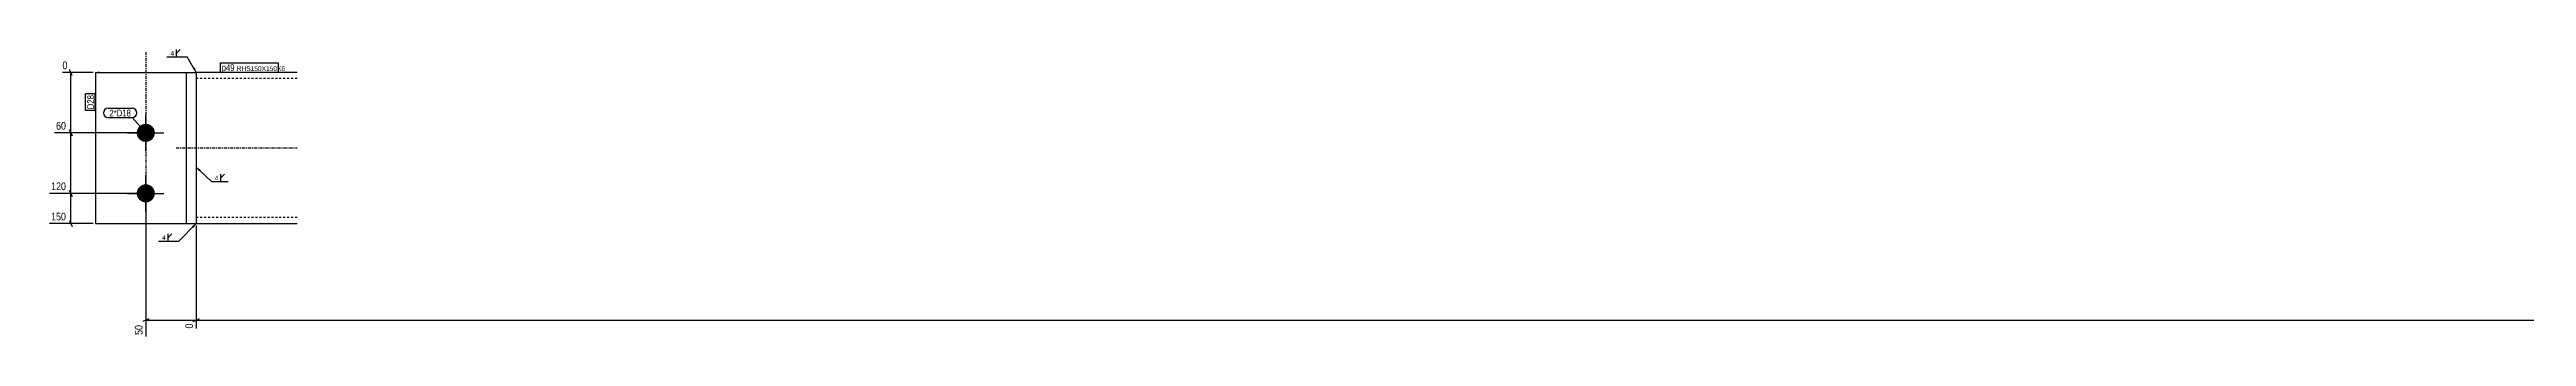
# Model space of a CAD drawing. Header units: millimetres. Extents: x 19 to 28686, y 3 to 1661.
# Drawn here: x 23775 to 26231, y 35 to 319 of the extents above; entities that cross this region are included whole.
import ezdxf

# ---------------------------------------------------------------- set-up
doc = ezdxf.new("R2010")
doc.units = ezdxf.units.MM
doc.linetypes.add('DXK_LINE_DOT2', pattern=[3.9198, 1.9599, -1.9599])
doc.linetypes.add('DXK_LINE_DOT3', pattern=[5.9187, 2.979, -0.9799, 0.9799, -0.9799])
for name, color, linetype in [('MÅLSÆTNING', 7, 'Continuous'), ('STÅL', 7, 'Continuous'), ('TEKST', 7, 'Continuous')]:
    doc.layers.add(name, color=color, linetype=linetype)
doc.styles.add('Arial Narrow', font='ARIALN.TTF', dxfattribs={"height": 0.2})

msp = doc.modelspace()

# ---------------------------------------------------------------- hatches: boundary and pattern name
at = {"layer": 'STÅL', "linetype": 'Continuous'}
for points in [[(23870.9, 245.7, -1), (23870.9, 227.7, -1)], [(23870.9, 185.7, -1), (23870.9, 167.7, -1)]]:
    msp.add_hatch(color=96, dxfattribs=at).paths.add_polyline_path(points)
at = {"layer": 'TEKST', "linetype": 'Continuous'}
for points in [[(23919.5, 301.6), (23920.9, 296.7), (23917.4, 300.4)], [(23923.7, 198.4), (23920.9, 202.7), (23925.4, 200.2)], [(23923.7, 198.4), (23920.9, 202.7), (23925.4, 200.2)], [(23916.5, 144), (23920.9, 146.7), (23918.3, 142.2)]]:
    msp.add_hatch(color=3, dxfattribs=at).paths.add_polyline_path(points)

# ---------------------------------------------------------------- linework, layer by layer
at = {"layer": 'MÅLSÆTNING', "color": 7, "linetype": 'Continuous'}
for p, q in [((23818.9, 296.7), (23788.3, 296.7)), ((23797.8, 293.7), (23795.4, 299.7)), ((23796.6, 236.7), (23796.6, 296.7)), ((23868.9, 236.7), (23780.5, 236.7)), ((23868.9, 236.7), (23780.5, 236.7)), ((23795.4, 239.7), (23797.8, 233.7)), ((23797.8, 233.7), (23795.4, 239.7)), ((23868.9, 176.7), (23775.6, 176.7)), ((23797.8, 173.7), (23795.4, 179.7)), ((23796.6, 146.7), (23796.6, 176.7)), ((23870.9, 174.7), (23870.9, 34.8)), ((23795.4, 149.7), (23797.8, 143.7)), ((23818.9, 146.7), (23775.6, 146.7)), ((23920.9, 144.7), (23920.9, 42.6)), ((23920.9, 144.7), (23920.9, 42.6)), ((23873.9, 52.1), (23867.9, 49.7)), ((23870.9, 50.9), (23920.9, 50.9)), ((23923.9, 52.1), (23917.9, 49.7)), ((23917.9, 49.7), (23923.9, 52.1)), ((23920.9, 50.9), (28555.9, 50.9))]:
    msp.add_line(p, q, dxfattribs=at)
at = {"layer": 'STÅL', "color": 2, "linetype": 'Continuous'}
for p, q in [((23820.9, 296.7), (23920.9, 296.7)), ((23820.9, 296.7), (23820.9, 146.7)), ((23910.9, 296.7), (23910.9, 146.7)), ((24020.9, 296.7), (23920.9, 296.7)), ((23920.9, 296.7), (23920.9, 146.7)), ((23920.9, 284.7), (23920.9, 158.7)), ((23820.9, 146.7), (23920.9, 146.7)), ((23920.9, 146.7), (24020.9, 146.7))]:
    msp.add_line(p, q, dxfattribs=at)
at = {"layer": 'STÅL', "color": 7, "linetype": 'DXK_LINE_DOT2'}
for p, q in [((23824.9, 296.7), (23820.9, 296.7)), ((23920.9, 296.7), (23920.9, 284.7)), ((24020.9, 290.7), (23920.9, 290.7)), ((23920.9, 158.7), (23920.9, 146.7)), ((24020.9, 152.7), (23920.9, 152.7))]:
    msp.add_line(p, q, dxfattribs=at)
at = {"layer": 'STÅL', "color": 7, "linetype": 'DXK_LINE_DOT3'}
for p, q in [((23870.9, 316.7), (23870.9, 126.7)), ((23900.9, 221.7), (24020.9, 221.7))]:
    msp.add_line(p, q, dxfattribs=at)
at = {"layer": 'STÅL', "color": 96, "linetype": 'Continuous'}
for p, q in [((23870.9, 218.7), (23870.9, 254.7)), ((23852.9, 236.7), (23888.9, 236.7)), ((23852.9, 176.7), (23888.9, 176.7)), ((23870.9, 158.7), (23870.9, 194.7))]:
    msp.add_line(p, q, dxfattribs=at)
at = {"layer": 'TEKST', "color": 3, "linetype": 'Continuous'}
for p, q in [((23920.9, 296.7), (23912, 312.3)), ((23920.9, 146.7), (23903.7, 129.4))]:
    msp.add_line(p, q, dxfattribs=at)

# ---------------------------------------------------------------- wipeouts: each hides what was drawn before it
at = {"color": 0}
for points in [[(23898.9, 312.9), (23898.9, 318.7), (23895, 318.7), (23895, 312.9)], [(23942.8, 189.1), (23942.8, 194.9), (23939, 194.9), (23939, 189.1)]]:
    msp.add_wipeout(points, dxfattribs=at).dxf.layer = 'TEKST'

# ---------------------------------------------------------------- next in the draw order: linework, layer by layer
at = {"layer": 'TEKST', "color": 3, "linetype": 'Continuous'}
for p, q in [((23901.3, 315.8), (23901.3, 319.4)), ((23901.3, 315.8), (23904.9, 319.4)), ((23891.9, 312.3), (23912, 312.3)), ((23901.3, 312.3), (23901.3, 315.8)), ((23920.9, 202.7), (23935.9, 188.5)), ((23920.9, 202.7), (23935.9, 188.5)), ((23935.9, 188.5), (23952.4, 188.5)), ((23945.3, 192.1), (23945.3, 195.6)), ((23945.3, 192.1), (23948.9, 195.6)), ((23945.3, 188.5), (23945.3, 192.1))]:
    msp.add_line(p, q, dxfattribs=at)

# ---------------------------------------------------------------- next in the draw order: texts
at = {"layer": 'TEKST', "color": 3, "style": 'Arial Narrow'}
for p in [(23895.4, 313.3), (23939.4, 189.5)]:
    msp.add_text('4', height=4.77, dxfattribs=at).set_placement(p)

# ---------------------------------------------------------------- next in the draw order: wipeouts: each hides what was drawn before it
at = {"color": 0, "linetype": 'Continuous'}
for points in [[(23794.8, 298.3), (23794.8, 309.5), (23786.7, 309.5), (23786.7, 298.3)], [(23793.3, 178.3), (23793.3, 189.5), (23775.5, 189.5), (23775.5, 178.3)], [(23793.3, 148.3), (23793.3, 159.5), (23775.5, 159.5), (23775.5, 148.3)], [(23869.3, 47.6), (23858.1, 47.6), (23858.1, 34.7), (23869.3, 34.7)], [(23919.3, 49.1), (23908.1, 49.1), (23908.1, 41), (23919.3, 41)]]:
    msp.add_wipeout(points, dxfattribs=at).dxf.layer = 'MÅLSÆTNING'
at = {"color": 0}
for points in [[(23958.9, 298.1), (23958.9, 305.1), (23946.1, 305.1), (23946.1, 298.1)], [(23819.5, 274.3), (23812.5, 274.3), (23812.5, 260.2), (23819.5, 260.2)], [(23856.1, 253), (23856.1, 260), (23834.8, 260), (23834.8, 253)], [(23890.6, 130), (23890.6, 135.8), (23886.7, 135.8), (23886.7, 130)]]:
    msp.add_wipeout(points, dxfattribs=at).dxf.layer = 'TEKST'

# ---------------------------------------------------------------- next in the draw order: linework, layer by layer
at = {"layer": 'MÅLSÆTNING', "color": 7, "linetype": 'Continuous'}
for p, q in [((23796.6, 176.7), (23796.6, 236.7)), ((23868.9, 176.7), (23775.6, 176.7)), ((23795.4, 179.7), (23797.8, 173.7))]:
    msp.add_line(p, q, dxfattribs=at)
at = {"layer": 'TEKST', "color": 3, "linetype": 'Continuous'}
for p, q in [((23883.6, 129.4), (23903.7, 129.4)), ((23893, 133), (23893, 136.6)), ((23893, 133), (23896.6, 136.6)), ((23893, 129.4), (23893, 133))]:
    msp.add_line(p, q, dxfattribs=at)

# ---------------------------------------------------------------- next in the draw order: texts
at = {"layer": 'MÅLSÆTNING', "color": 3, "linetype": 'Continuous', "style": 'Arial Narrow'}
for s, p in [('0', (23788.3, 299.9)), ('120', (23777.1, 179.9)), ('150', (23777.1, 149.9))]:
    msp.add_text(s, height=7.64, dxfattribs=at).set_placement(p)
for s, p in [('50', (23867.7, 36.3)), ('0', (23917.7, 42.6))]:
    msp.add_text(s, height=7.64, rotation=90.0002, dxfattribs=at).set_placement(p)
at = {"layer": 'TEKST', "color": 3, "style": 'Arial Narrow'}
msp.add_text('4', height=4.77, dxfattribs=at).set_placement((23887.1, 130.4))

# ---------------------------------------------------------------- next in the draw order: wipeouts: each hides what was drawn before it
at = {"color": 0}
for points in [[(23958.9, 298.1), (23958.9, 305.1), (23946.1, 305.1), (23946.1, 298.1)], [(23819.5, 274.3), (23812.5, 274.3), (23812.5, 260.2), (23819.5, 260.2)], [(23856.1, 253), (23856.1, 260), (23834.8, 260), (23834.8, 253)]]:
    msp.add_wipeout(points, dxfattribs=at).dxf.layer = 'TEKST'

# ---------------------------------------------------------------- next in the draw order: linework, layer by layer
at = {"layer": 'TEKST', "color": 7, "linetype": 'Continuous'}
for p, q in [((23944.9, 296.9), (23944.9, 306.3)), ((23811.3, 259), (23811.3, 275.5)), ((23820.7, 275.5), (23811.3, 275.5)), ((23820.7, 259), (23820.7, 275.5)), ((23820.7, 259), (23811.3, 259)), ((23833.6, 261.2), (23857.3, 261.2)), ((23833.6, 251.8), (23857.3, 251.8)), ((23870.9, 236.7), (23857.3, 251.8))]:
    msp.add_line(p, q, dxfattribs=at)
for centre, start, end in [((23833.6, 256.5), 90, 270), ((23857.3, 256.5), 270, 90)]:
    msp.add_arc(centre, 4.7, start, end, dxfattribs=at)

# ---------------------------------------------------------------- next in the draw order: texts
at = {"layer": 'TEKST', "color": 3, "style": 'Arial Narrow'}
msp.add_text('D28', height=6.68, rotation=90.0002, dxfattribs=at).set_placement((23819.5, 260.2))
msp.add_text('2*D18', height=6.68, dxfattribs=at).set_placement((23834.8, 253))

# ---------------------------------------------------------------- next in the draw order: wipeouts: each hides what was drawn before it
at = {"color": 0, "linetype": 'Continuous'}
msp.add_wipeout([(23793.3, 238.3), (23793.3, 249.5), (23780.4, 249.5), (23780.4, 238.3)], dxfattribs=at).dxf.layer = 'MÅLSÆTNING'
at = {"color": 0}
msp.add_wipeout([(24001.2, 298.1), (24001.2, 303.1), (23961, 303.1), (23961, 298.1)], dxfattribs=at).dxf.layer = 'TEKST'

# ---------------------------------------------------------------- next in the draw order: texts
at = {"layer": 'MÅLSÆTNING', "color": 3, "linetype": 'Continuous', "style": 'Arial Narrow'}
msp.add_text('60', height=7.64, dxfattribs=at).set_placement((23782, 239.9))

# ---------------------------------------------------------------- next in the draw order: wipeouts: each hides what was drawn before it
at = {"color": 0}
msp.add_wipeout([(24001.2, 298.1), (24001.2, 303.1), (23961, 303.1), (23961, 298.1)], dxfattribs=at).dxf.layer = 'TEKST'

# ---------------------------------------------------------------- next in the draw order: linework, layer by layer
at = {"layer": 'TEKST', "color": 7, "linetype": 'Continuous'}
for p, q in [((23944.9, 306.3), (24002.4, 306.3)), ((23944.9, 296.9), (24002.4, 296.9)), ((24002.4, 296.9), (24002.4, 306.3))]:
    msp.add_line(p, q, dxfattribs=at)

# ---------------------------------------------------------------- next in the draw order: texts
at = {"layer": 'TEKST', "color": 3, "style": 'Arial Narrow'}
for s, height, p in [('p49', 6.68, (23946.1, 298.1)), ('RHS150X150X6', 4.772, (23961, 298.1))]:
    msp.add_text(s, height=height, dxfattribs=at).set_placement(p)

doc.saveas('drawing.dxf')
